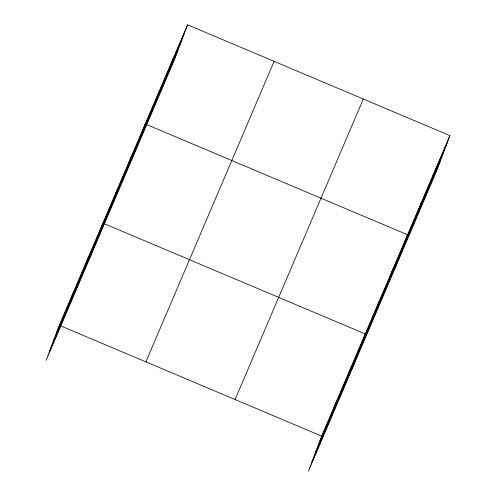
<?xml version="1.0" encoding="UTF-8"?>
<svg xmlns="http://www.w3.org/2000/svg" width="496" height="496" viewBox="0 0 496 496"><rect width="100%" height="100%" fill="white"/><g stroke="black" fill="none" stroke-linecap="round" stroke-linejoin="round"><path stroke-width="0.74" d="M187.538 24.8L59.309 325.302L46.116 360.4L174.344 59.898L187.538 24.8L449.884 135.6L436.691 170.698L308.462 471.2L321.656 436.102L449.884 135.6M70.971 298.877L73.842 291.245M85.504 264.821L88.375 257.188M89.714 258.23L102.908 223.132L365.254 333.932L352.061 369.03M114.142 197.706L117.013 190.073M128.247 164.653L131.118 157.021M132.029 159.061L145.223 123.963L407.569 234.769L394.376 269.861M156.457 98.543L159.328 90.911M170.562 65.484L173.433 57.852M333.318 409.677L336.189 402.045M347.851 375.621L350.722 367.989M376.489 308.506L379.359 300.88M390.594 275.454L393.464 267.821M418.804 209.343L421.674 201.711M432.909 176.285L435.779 168.659M56.439 332.934L184.667 32.432M53.035 341.998L181.263 41.497M49.526 351.335L177.748 50.834M145.886 361.869L274.108 61.361M235.079 399.54L363.308 99.039M318.792 443.734L447.014 143.232M315.382 452.798L443.61 152.297M311.872 462.136L440.095 161.634M59.309 325.302L321.656 436.102"/></g></svg>
